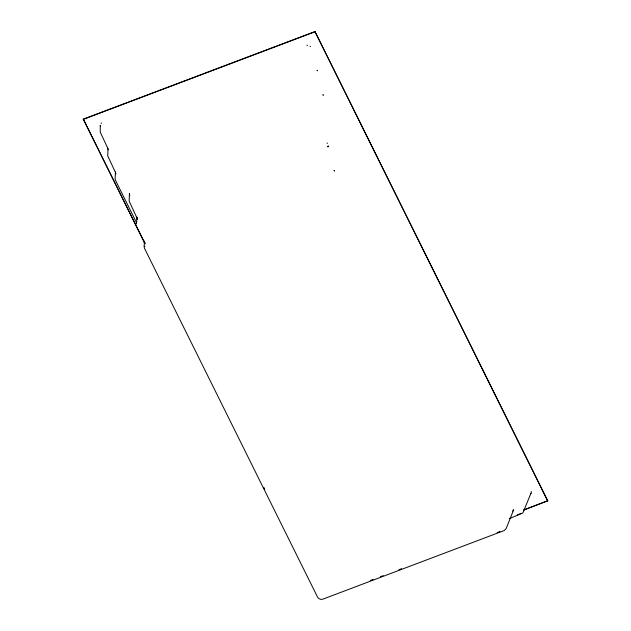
<?xml version="1.0" encoding="UTF-8"?>
<svg xmlns="http://www.w3.org/2000/svg" width="631" height="631" viewBox="0 0 631 631"><rect width="100%" height="100%" fill="white"/><g stroke="black" fill="none" stroke-linecap="round" stroke-linejoin="round"><path stroke-width="0.95" d="M136.517 223.91L136.935 217.19L136.935 217.908L129.166 201.123L129.418 193.378L129.773 195.247M144.759 246.611L144.767 246.2M100.305 125.324L100.211 132.068L107.814 148.348M107.996 148.159L107.743 155.912L115.331 172.16M115.505 171.979L115.087 178.691L115.473 180.277L136.493 222.64M144.452 241.01L144.097 246.626L144.554 248.425L317.59 597.186L318.758 598.582L320.927 599.434L322.772 599.19L504.295 530.521L506.204 528.431L513.689 509.706L512.648 511.063M144.941 243.763L83.3 119.125L314.956 31.55L547.763 500.769L523.817 510.077M547.7 501.046L314.956 31.55M509.296 518.619L522.823 513.042L531.152 492.795M530.774 493.702L531.002 493.245M101.623 122.942L101.181 123.361M521.017 513.484L521.474 513.271M83.237 119.401L314.893 31.826M523.88 509.801L547.763 500.769M517.341 514.88L520.102 513.831M370.318 580.512L373.071 579.471M380.422 576.687L383.183 575.646M398.808 569.738L401.561 568.697M497.141 532.564L499.894 531.523M307.628 45.314L306.974 45.314M310.507 46.639L310.026 46.213M83.3 119.125L145.004 243.479M263.853 487.392L264.728 489.159M327.907 146.644L327.749 146.266L328.057 147.007M115.867 173.919L115.607 173.17L115.733 173.58M327.118 142.961L327.3 143.489M108.09 149.35L108.216 149.76M136.746 217.301L136.903 217.892M100.313 126.097L100.29 125.506M531.231 491.51L531.255 492.101M317.338 70.704L317.148 70.325L317.338 70.704M334.343 170.906L334.154 170.52L334.343 170.906M323.19 95.155L323.001 94.768L323.19 95.155M328.491 146.463L328.301 146.076L328.491 146.463M137.298 219.131L137.03 218.381L137.298 219.131M144.807 242.951L144.546 242.201L144.807 242.951"/></g></svg>
